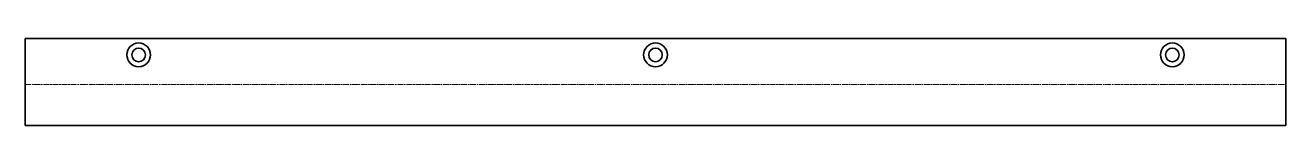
# Model space of a CAD drawing. Header units: millimetres. Extents: x 0 to 500, y 0 to 35.
import ezdxf

# ---------------------------------------------------------------- set-up
doc = ezdxf.new("R2010")
doc.units = ezdxf.units.MM
doc.linetypes.add('Chain', pattern=[13.68, 9.12, -1.14, 2.28, -1.14])
doc.layers.add('SIMUMAK Bend Centerline (ISO)', color=7, linetype='Chain', lineweight=9)
doc.layers.add('SIMUMAK Visible (ISO)', color=7, linetype='Continuous', lineweight=35)

# ---------------------------------------------------------------- blocks, each defined once
blk = doc.blocks.new('2DOF-150-17-FUE2-01_SOPORTE LATERAL DEL SISTEMA DE SUJECIÓN DE FUELLE_VIEW6')
at = {"layer": 'SIMUMAK Bend Centerline (ISO)', "ltscale": 0.263158}
blk.add_line((-250, -1), (250, -1), dxfattribs=at)
at = {"layer": 'SIMUMAK Visible (ISO)'}
for p, q in [((-250, 17.26), (250, 17.26)), ((-250, -17.26), (-250, 17.26)), ((250, 17.26), (250, -17.26)), ((250, -17.26), (-250, -17.26))]:
    blk.add_line(p, q, dxfattribs=at)
for centre, radius in [((-205, 10.76), 4.7), ((0, 10.76), 4.7), ((205, 10.76), 4.7), ((-205, 10.76), 2.7), ((0, 10.76), 2.7), ((205, 10.76), 2.7)]:
    blk.add_circle(centre, radius, dxfattribs=at)

msp = doc.modelspace()

# ---------------------------------------------------------------- block references
msp.add_blockref('2DOF-150-17-FUE2-01_SOPORTE LATERAL DEL SISTEMA DE SUJECIÓN DE FUELLE_VIEW6', (250, 17.26))

doc.saveas('drawing.dxf')
